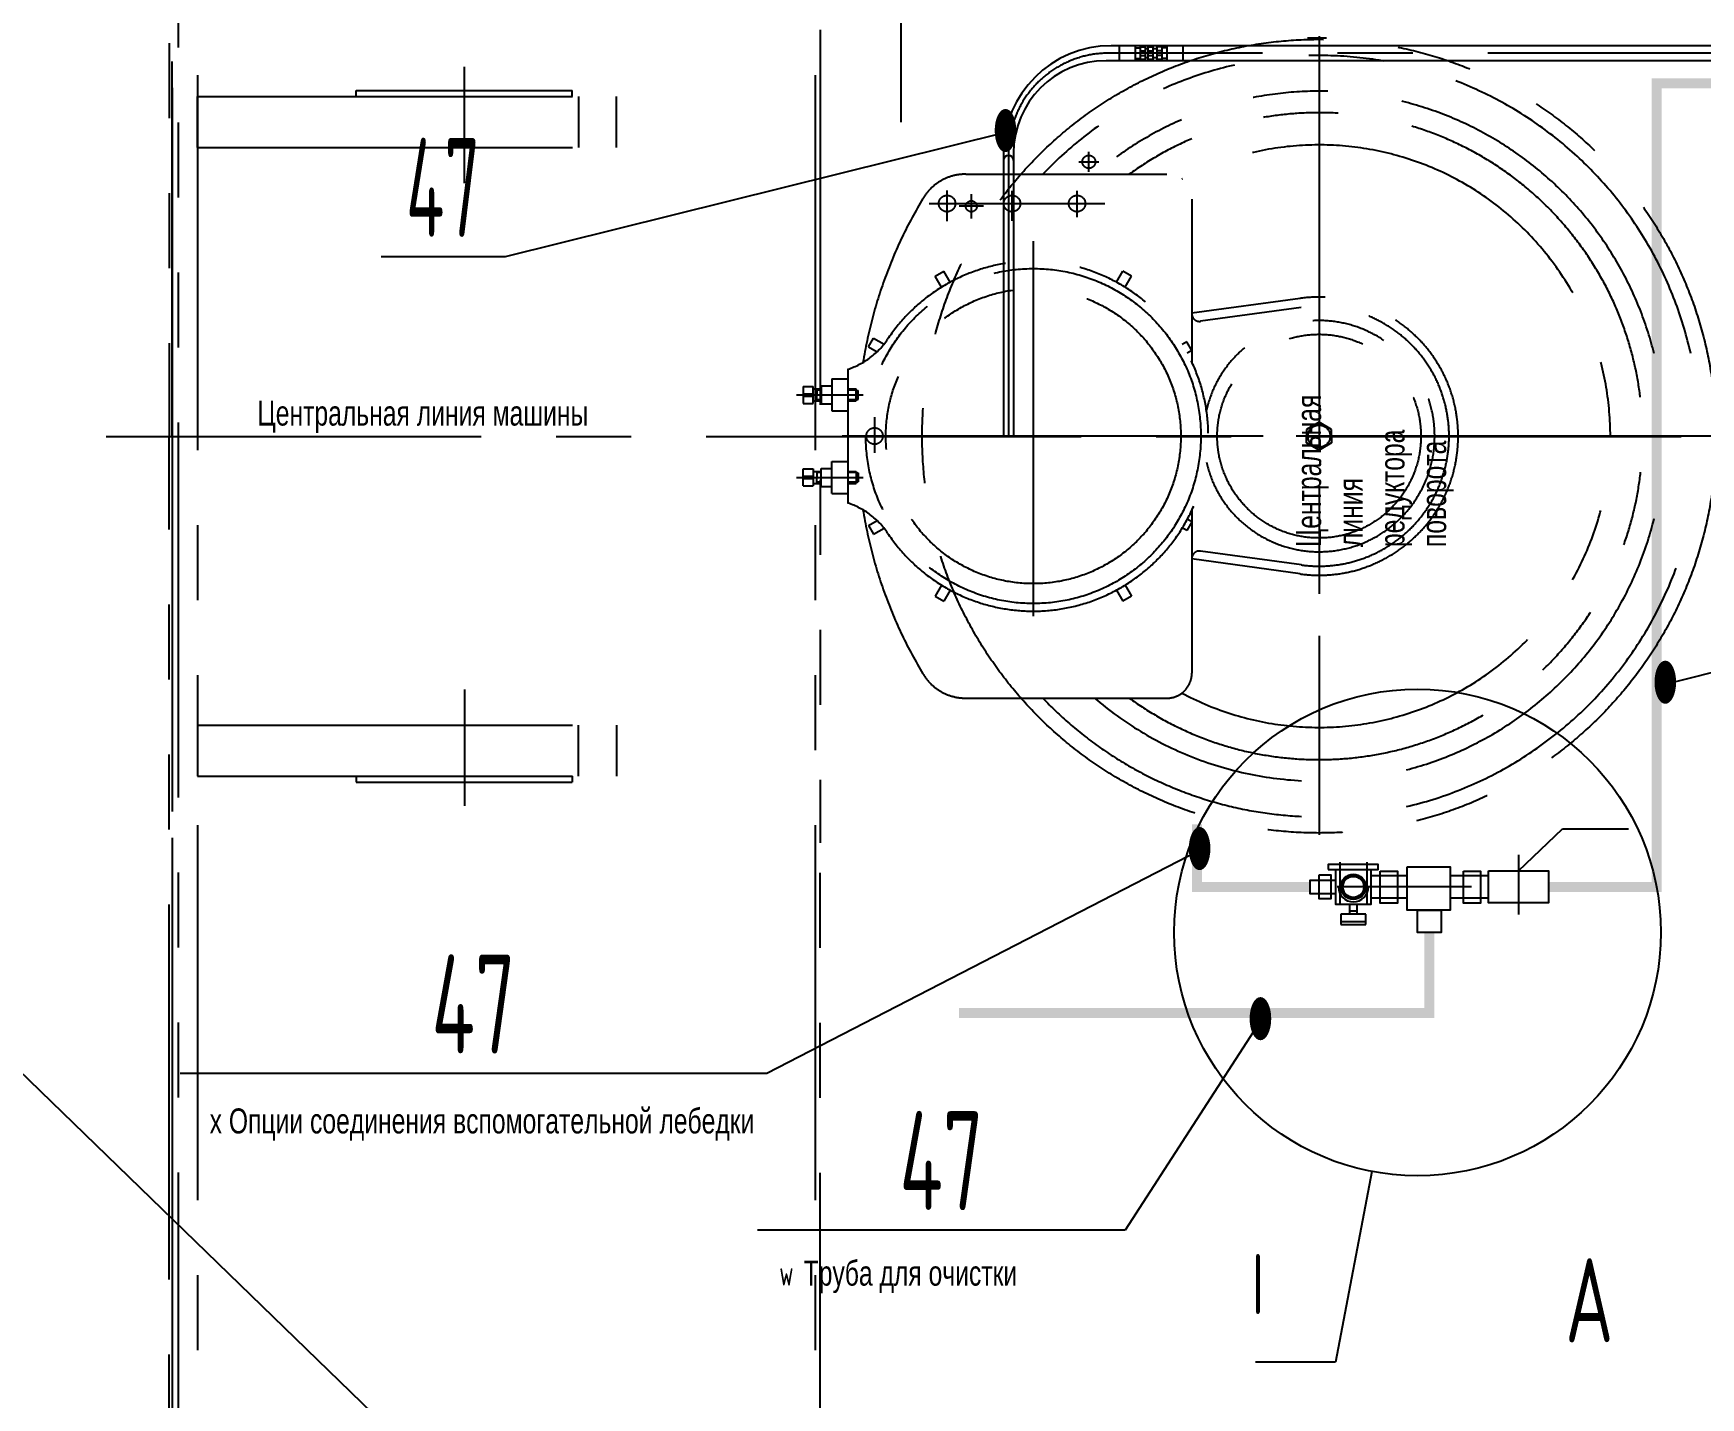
# Model space of a CAD drawing. Header units: millimetres. Extents: x 0 to 25200, y 0 to 17820.
# Drawn here: x 5097 to 8432, y 9043 to 11772 of the extents above; entities that cross this region are included whole.
import ezdxf
from ezdxf.enums import TextEntityAlignment as Align

# ---------------------------------------------------------------- set-up
doc = ezdxf.new("R2010")
doc.units = ezdxf.units.MM
doc.header["$LTSCALE"] = 600
for name, pattern in [('F', [0.75, 0.5, -0.25]), ('G', [2, 1.25, -0.25, 0.25, -0.25]), ('K', [2.5, 1.25, -0.25, 0.25, -0.25, 0.25, -0.25])]:
    doc.linetypes.add(name, pattern=pattern)
for name, color, linetype in [('01', 7, 'Continuous'), ('02', 1, 'Continuous'), ('04', 2, 'F'), ('05', 4, 'G'), ('07', 6, 'K'), ('11', 3, 'Continuous')]:
    doc.layers.add(name, color=color, linetype=linetype)
doc.styles.get("Standard").update_dxf_attribs({"font": 'isocp', "width": 0.707, "bigfont": 'intecad.shx'})

# ---------------------------------------------------------------- blocks, each defined once
blk = doc.blocks.new('*U535')
at = {"layer": '01'}
for p, q in [((0, 27.7), (-25, 13.3)), ((-25, 13.3), (-25, 0)), ((-25, -13.3), (-25, 0)), ((25, 13.3), (0, 27.7)), ((25, 0), (25, 13.3)), ((25, 0), (25, -13.3)), ((0, -27.7), (-25, -13.3)), ((25, -13.3), (0, -27.7))]:
    blk.add_line(p, q, dxfattribs=at)
at = {"layer": '05'}
for p, q in [((-26.7, 0), (27.5, 0)), ((0, 29.3), (0, -28.9))]:
    blk.add_line(p, q, dxfattribs=at)

msp = doc.modelspace()

# ---------------------------------------------------------------- linework, layer by layer
at = {"layer": '01', "color": 7, "linetype": 'Continuous'}
for p, q in [((11155.912, 11747.653), (7252.643, 11747.653)), ((7301.158, 11747.653), (7301.158, 11717.653)), ((7311.158, 11745.153), (7311.158, 11720.153)), ((7321.158, 11745.153), (7321.158, 11720.153)), ((7326.581, 11745.153), (7326.581, 11720.153)), ((7336.581, 11745.153), (7336.581, 11720.153)), ((7344.011, 11745.153), (7344.011, 11720.153)), ((7344.011, 11745.153), (7344.011, 11720.153)), ((7354.011, 11745.153), (7354.011, 11720.153)), ((7354.011, 11745.153), (7354.011, 11720.153)), ((7364.011, 11747.654), (7364.011, 11717.653)), ((7364.011, 11745.153), (7364.011, 11720.153)), ((11155.912, 11717.653), (7242.643, 11717.653))]:
    msp.add_line(p, q, dxfattribs=at)
at = {"layer": '01'}
for p, q in [((7269.158, 11747.653), (7269.158, 11717.653)), ((7301.158, 11743.346), (7311.158, 11743.346)), ((7321.158, 11745.153), (7311.158, 11745.153)), ((7311.158, 11745.153), (7321.158, 11745.153)), ((7311.158, 11737.358), (7321.158, 11737.358)), ((7321.158, 11741.755), (7326.581, 11741.755)), ((7336.581, 11745.153), (7326.581, 11745.153)), ((7326.581, 11745.153), (7336.581, 11745.153)), ((7326.581, 11737.358), (7336.581, 11737.358)), ((7336.581, 11741.755), (7344.011, 11741.755)), ((7354.011, 11745.153), (7344.011, 11745.153)), ((7354.011, 11745.153), (7344.011, 11745.153)), ((7354.011, 11745.153), (7344.011, 11745.153)), ((7354.011, 11737.358), (7344.011, 11737.358)), ((7354.011, 11737.358), (7344.011, 11737.358)), ((7364.011, 11743.346), (7354.011, 11743.346)), ((7364.011, 11743.346), (7354.011, 11743.346)), ((7396.011, 11747.654), (7364.011, 11747.654)), ((7396.011, 11747.654), (7396.011, 11717.653)), ((7396.011, 11745.153), (7396.011, 11720.153)), ((7301.158, 11721.959), (7311.158, 11721.959)), ((7311.158, 11727.947), (7321.158, 11727.947)), ((7321.158, 11720.153), (7311.158, 11720.153)), ((7311.158, 11720.153), (7321.158, 11720.153)), ((7321.158, 11724.125), (7326.581, 11724.125)), ((7326.581, 11727.947), (7336.581, 11727.947)), ((7336.581, 11720.153), (7326.581, 11720.153)), ((7326.581, 11720.153), (7336.581, 11720.153)), ((7336.581, 11723.938), (7344.011, 11723.938)), ((7354.011, 11727.947), (7344.011, 11727.947)), ((7354.011, 11727.947), (7344.011, 11727.947)), ((7354.011, 11720.153), (7344.011, 11720.153)), ((7354.011, 11720.153), (7344.011, 11720.153)), ((7354.011, 11720.153), (7344.011, 11720.153)), ((7364.011, 11721.959), (7354.011, 11721.959)), ((7364.011, 11721.959), (7354.011, 11721.959)), ((7394.64, 11717.653), (7364.011, 11717.653)), ((7037.643, 11532.653), (7037.643, 10966.196)), ((7057.643, 11532.653), (7057.643, 10966.196)), ((8067.561, 10097.154), (8155.474, 10181.154)), ((8155.474, 10181.154), (8287.561, 10181.154)), ((7762.311, 10010.377), (7712.311, 10010.377)), ((7712.311, 10010.377), (7712.311, 9990.154)), ((7729.463, 10030.154), (7729.463, 10010.377)), ((7745.149, 10016.746), (7729.463, 10016.746)), ((7745.149, 10010.377), (7745.149, 10030.154)), ((7762.311, 9990.154), (7762.311, 10010.377)), ((7762.311, 9995.163), (7712.311, 9995.163)), ((7712.311, 9990.154), (7762.311, 9990.154))]:
    msp.add_line(p, q, dxfattribs=at)
at = {"layer": '01', "const_width": 20}
msp.add_lwpolyline([(11060.616, 11672.653), (8343.626, 11672.653), (8343.626, 10183.454), (8343.626, 10065.154), (8127.561, 10065.154)], dxfattribs=at)
at = {"layer": '01'}
for points in [[(7686.729, 10100.154), (7786.729, 10100.154), (7786.729, 10110.154), (7686.729, 10110.154)], [(7844.6, 10105.515), (7931.233, 10105.515), (7931.233, 10018.509), (7844.6, 10018.509)], [(7702.311, 10077.714), (7650.527, 10077.714), (7650.527, 10051.614), (7702.311, 10051.614)], [(7668.812, 10089.459), (7692.322, 10089.459), (7692.322, 10041.174), (7668.812, 10041.174)], [(7772.311, 10100.154), (7772.311, 10030.154), (7702.311, 10030.154), (7702.311, 10100.154)], [(7791.176, 10096.751), (7825.304, 10096.751), (7825.304, 10032.213), (7791.176, 10032.213)], [(7957.485, 10096.751), (7991.613, 10096.751), (7991.613, 10032.213), (7957.485, 10032.213)], [(8007.561, 10097.154), (8127.561, 10097.154), (8127.561, 10033.154), (8007.561, 10033.154)], [(7865.602, 10018.509), (7912.856, 10018.509), (7912.856, 9973.917), (7865.602, 9973.917)]]:
    msp.add_lwpolyline(points, close=True, dxfattribs=at)
for points in [[(7844.6, 10087.154), (7772.311, 10087.154)], [(8007.561, 10087.154), (7931.233, 10087.154)], [(7772.311, 10043.154), (7844.6, 10043.154)], [(7931.233, 10043.154), (8007.561, 10043.154)]]:
    msp.add_lwpolyline(points, dxfattribs=at)
for radius in [25.25, 23, 21]:
    msp.add_circle((7737.311, 10065.154), radius, dxfattribs=at)
for centre, radius, start, end in [((7252.643, 11532.653), 215, 90, 180), ((7242.643, 11532.653), 185, 90, 180), ((7047.643, 11518.157), 10, 0, 180), ((7737.311, 10065.154), 30, 180, 0)]:
    msp.add_arc(centre, radius, start, end, dxfattribs=at)
at = {"layer": '02'}
for p, q in [((6833.221, 11594.41), (6833.221, 12050.41)), ((5998.574, 8796.54), (3123.816, 11583.941)), ((7041.612, 11573.775), (6040.808, 11325.077)), ((6040.808, 11325.077), (5792.808, 11325.077)), ((8361.162, 10470.284), (8857.05, 10596.788)), ((7429.784, 10137.566), (6564.475, 9691.764)), ((7551.453, 9797.362), (7281.044, 9378.578)), ((6564.475, 9691.764), (5390.763, 9691.764)), ((7774.237, 9495.917), (7701.387, 9114.777)), ((7281.044, 9378.578), (6545.932, 9378.578)), ((7701.387, 9114.777), (7541.387, 9114.777))]:
    msp.add_line(p, q, dxfattribs=at)
msp.add_circle((7865.602, 9973.917), 486.653, dxfattribs=at)
msp.add_spline([(5375.154, 15618.696), (4565.296, 13179.811), (4413.176, 10095.802), (3883.249, 8242.832), (1865.154, 7092.624), (1865.154, 6262.624)], degree=3, dxfattribs=at)
at = {"layer": '04'}
msp.add_line((7683.737, 11762.987), (7645.737, 11762.987), dxfattribs=at)
at = {"layer": '04', "color": 2, "linetype": 'F', "const_width": 20}
for points in [[(7650.527, 10064.664), (7424.903, 10064.664), (7424.903, 10190.113)], [(7889.229, 9973.917), (7889.229, 9812.58), (6948.487, 9812.58)]]:
    msp.add_lwpolyline(points, dxfattribs=at)
at = {"layer": '05', "color": 4, "linetype": 'G'}
for p, q in [((7668.754, 11766.994), (7668.754, 10169.144)), ((5959.354, 11472.362), (5959.354, 11705.241)), ((7047.643, 11532.653), (7047.643, 10966.196)), ((5242.734, 10966.196), (14493.262, 10966.196)), ((5242.734, 10966.196), (14493.262, 10966.196)), ((5959.354, 10460.03), (5959.354, 10227.15)), ((7710.311, 10114.604), (7710.311, 10030.154)), ((7764.311, 10114.604), (7764.311, 10030.154)), ((8067.561, 10128.998), (8067.561, 10009.809)), ((7769.811, 10065.154), (7704.811, 10065.154)), ((7973.685, 10065.154), (7758.932, 10065.154))]:
    msp.add_line(p, q, dxfattribs=at)
at = {"layer": '05'}
msp.add_line((11155.912, 11732.653), (7247.643, 11732.653), dxfattribs=at)
msp.add_arc((7247.643, 11532.653), 200, 90, 180, dxfattribs=at)
at = {"layer": '07', "color": 6, "linetype": 'K'}
for p, q in [((5369.154, 15652.696), (5369.154, 10966.196)), ((5375.154, 10966.196), (5375.154, 15652.696)), ((5387.754, 8743.696), (5387.754, 13188.696)), ((5425.754, 13188.705), (5425.754, 8743.705)), ((6660.754, 13188.696), (6660.754, 8743.696)), ((5375.154, 13163.196), (5375.154, 8769.196)), ((6670.754, 11779.205), (6670.754, 10153.205)), ((6670.754, 11779.205), (6670.754, 10153.205)), ((7668.754, 11702.765), (7668.754, 11663.043)), ((7668.754, 11701.249), (7668.754, 10231.999)), ((7668.754, 11701.249), (7668.754, 10231.999)), ((5425.754, 11646.046), (6263.754, 11646.046)), ((5425.754, 11544.046), (5425.754, 11646.046)), ((5742.754, 11658.046), (6174.754, 11658.046)), ((5742.754, 11646.046), (5742.754, 11658.046)), ((6174.754, 11646.046), (6174.754, 11658.046)), ((6187.754, 11646.046), (6187.754, 11544.046)), ((6263.754, 11544.046), (6263.754, 11646.046)), ((5425.754, 11544.046), (6263.754, 11544.046)), ((7188.463, 11515.314), (7228.185, 11515.314)), ((7208.324, 11495.453), (7208.324, 11535.175)), ((6962.213, 11490.624), (7364.333, 11490.624)), ((6924.754, 11396.901), (6924.754, 11458.142)), ((6973.254, 11450.742), (6973.254, 11402.049)), ((7054.754, 11396.981), (7054.754, 11457.08)), ((7184.754, 11404.447), (7184.754, 11457.08)), ((7414.333, 11440.624), (7414.333, 11114.817)), ((6888.627, 11431.865), (7240.403, 11431.865)), ((6997.601, 11426.396), (6948.908, 11426.396)), ((7097.254, 11356.9), (7097.254, 10576.084)), ((6901.094, 11286.383), (6918.415, 11296.383)), ((6913.594, 11264.733), (6901.094, 11286.383)), ((6930.915, 11274.733), (6918.415, 11296.383)), ((7263.594, 11274.733), (7276.094, 11296.383)), ((7293.415, 11286.383), (7276.094, 11296.383)), ((7280.915, 11264.733), (7293.415, 11286.383)), ((7630.696, 11242.195), (7414.333, 11212.313)), ((7633.207, 11224.182), (7431.384, 11196.327)), ((6767.495, 11145.464), (6777.495, 11162.784)), ((6767.495, 11145.464), (6784.884, 11135.424)), ((6777.495, 11162.784), (6798.646, 11150.573)), ((7097.254, 11164.57), (7097.254, 10769.11)), ((7404.333, 11155.463), (7395.239, 11150.213)), ((7404.333, 11155.463), (7395.239, 11150.213)), ((7414.333, 11138.142), (7404.333, 11155.463)), ((7414.333, 11138.142), (7405.239, 11132.892)), ((6694.254, 11081.124), (6726.254, 11081.124)), ((6694.254, 11081.124), (6694.254, 11017.124)), ((6726.254, 11100.615), (6726.254, 10966.624)), ((6623.633, 11049.124), (6757.116, 11049.124)), ((6637.254, 11066.124), (6637.254, 11032.124)), ((6637.254, 11066.124), (6657.254, 11066.124)), ((6637.254, 11051.364), (6657.254, 11051.364)), ((6637.254, 11046.884), (6657.254, 11046.884)), ((6657.254, 11032.124), (6657.254, 11066.124)), ((6657.254, 11061.124), (6672.754, 11061.124)), ((6657.254, 11037.124), (6672.754, 11037.124)), ((6664.254, 11061.124), (6664.254, 11049.124)), ((6672.754, 11058.724), (6664.254, 11058.724)), ((6664.254, 11037.124), (6664.254, 11049.124)), ((6672.754, 11039.524), (6664.254, 11039.524)), ((6672.754, 11067.124), (6694.254, 11067.124)), ((6672.754, 11067.124), (6672.754, 11031.124)), ((6672.754, 11049.124), (6694.254, 11049.124)), ((6726.254, 11061.124), (6743.254, 11061.124)), ((6743.254, 11058.724), (6726.254, 11058.724)), ((6743.254, 11039.524), (6726.254, 11039.524)), ((6726.254, 11037.124), (6743.254, 11037.124)), ((6743.254, 11037.124), (6743.254, 11061.124)), ((6743.254, 11058.124), (6747.254, 11058.124)), ((6743.254, 11040.124), (6747.254, 11040.124)), ((6747.254, 11040.124), (6747.254, 11058.124)), ((6637.254, 11032.124), (6657.254, 11032.124)), ((6672.754, 11031.124), (6694.254, 11031.124)), ((6694.254, 11017.124), (6726.254, 11017.124)), ((6779.754, 11004.36), (6779.754, 10933.239)), ((5369.154, 6279.696), (5369.154, 10966.196)), ((5375.154, 10966.196), (5375.154, 6279.696)), ((7478.043, 10966.624), (6661.073, 10966.624)), ((8456.867, 10966.624), (6715.138, 10966.624)), ((6726.254, 10966.624), (6726.254, 10832.633)), ((7715.391, 10966.624), (7622.841, 10966.624)), ((6694.254, 10852.124), (6694.254, 10916.124)), ((6694.254, 10916.124), (6726.254, 10916.124)), ((6623.633, 10884.124), (6757.116, 10884.124)), ((6637.254, 10867.124), (6637.254, 10901.124)), ((6637.254, 10901.124), (6657.254, 10901.124)), ((6637.254, 10886.364), (6657.254, 10886.364)), ((6637.254, 10881.884), (6657.254, 10881.884)), ((6657.254, 10901.124), (6657.254, 10867.124)), ((6657.254, 10896.124), (6672.754, 10896.124)), ((6657.254, 10872.124), (6672.754, 10872.124)), ((6664.254, 10896.124), (6664.254, 10884.124)), ((6672.754, 10893.724), (6664.254, 10893.724)), ((6664.254, 10872.124), (6664.254, 10884.124)), ((6672.754, 10874.524), (6664.254, 10874.524)), ((6672.754, 10902.124), (6694.254, 10902.124)), ((6672.754, 10866.124), (6672.754, 10902.124)), ((6672.754, 10884.124), (6694.254, 10884.124)), ((6726.254, 10896.124), (6743.254, 10896.124)), ((6743.254, 10893.724), (6726.254, 10893.724)), ((6743.254, 10874.524), (6726.254, 10874.524)), ((6726.254, 10872.124), (6743.254, 10872.124)), ((6743.254, 10896.124), (6743.254, 10872.124)), ((6743.254, 10893.124), (6747.254, 10893.124)), ((6743.254, 10875.124), (6747.254, 10875.124)), ((6747.254, 10893.124), (6747.254, 10875.124)), ((6637.254, 10867.124), (6657.254, 10867.124)), ((6672.754, 10866.124), (6694.254, 10866.124)), ((6694.254, 10852.124), (6726.254, 10852.124)), ((7414.333, 10818.431), (7414.333, 10492.624)), ((6767.495, 10787.784), (6784.884, 10797.824)), ((6767.495, 10787.784), (6777.495, 10770.464)), ((6777.495, 10770.464), (6798.646, 10782.675)), ((7404.333, 10777.785), (7395.239, 10783.035)), ((7414.333, 10795.106), (7404.333, 10777.785)), ((7414.333, 10795.106), (7405.239, 10800.356)), ((7630.696, 10691.053), (7414.333, 10720.935)), ((7633.424, 10709.036), (7431.371, 10736.749)), ((6913.666, 10668.639), (6901.094, 10646.864)), ((6901.094, 10646.864), (6918.415, 10636.864)), ((6930.986, 10658.639), (6918.415, 10636.864)), ((7263.523, 10658.639), (7276.094, 10636.864)), ((7293.415, 10646.864), (7276.094, 10636.864)), ((7280.843, 10668.639), (7293.415, 10646.864)), ((6962.213, 10442.624), (7364.333, 10442.624)), ((5425.754, 10388.346), (6263.754, 10388.346)), ((5425.754, 10388.346), (5425.754, 10286.346)), ((6187.754, 10286.346), (6187.754, 10388.346)), ((6263.754, 10388.346), (6263.754, 10286.346)), ((5425.754, 10286.346), (6263.754, 10286.346)), ((5742.754, 10286.346), (5742.754, 10274.346)), ((5742.754, 10274.346), (6174.754, 10274.346)), ((6174.754, 10286.346), (6174.754, 10274.346)), ((6670.754, 8743.205), (6670.754, 10153.205))]:
    msp.add_line(p, q, dxfattribs=at)
for centre, radius in [((7668.754, 10966.624), 793.75), ((7208.324, 11515.314), 13), ((6924.754, 11431.865), 16.5), ((6973.254, 11426.396), 11), ((7054.754, 11431.865), 16.5), ((7184.754, 11431.865), 16.5), ((7097.254, 10966.84), 335), ((7097.254, 10966.624), 295), ((7668.754, 10966.624), 203.713), ((6779.754, 10966.865), 16.5), ((7668.754, 10966.624), 22.275)]:
    msp.add_circle(centre, radius, dxfattribs=at)
for centre, radius, start, end in [((7668.754, 10966.624), 761.35, 12.516473, 136.50817), ((7668.754, 10966.624), 690, 13.835224, 130.586881), ((7668.754, 10966.624), 647, 234.085362, 125.914638), ((7668.754, 10966.624), 582.5, 241.910242, 118.089758), ((6962.213, 11390.624), 100, 90, 149.031743), ((7668.754, 10966.624), 924, 149.031743, 170.818024), ((7097.254, 10966.624), 350, 213.641865, 146.358135), ((7668.754, 10966.624), 278.187, 262.136742, 97.863258), ((7429.333, 11211.186), 15, 180, 277.858204), ((7668.754, 10966.624), 260, 262.190152, 97.858204), ((7668.754, 10966.624), 231.213, 192.933373, 167.066627), ((6680.996, 11243.624), 150, 287.561073, 326.358135), ((6680.996, 10689.624), 150, 33.641865, 72.438927), ((7668.754, 10966.624), 924, 189.181976, 210.968257), ((7668.754, 10966.624), 761.35, 283.288527, 347.483527), ((7668.754, 10966.624), 690, 284.692018, 346.164776), ((7429.333, 10721.888), 15, 82.190152, 180), ((6962.213, 10542.624), 100, 210.968257, 270), ((7364.333, 10492.624), 50, 270, 0), ((7668.754, 10966.624), 761.35, 223.49183, 267.365129), ((7668.754, 10966.624), 690, 229.413119, 267.092445)]:
    msp.add_arc(centre, radius, start, end, dxfattribs=at)

# ---------------------------------------------------------------- block references
msp.add_blockref('*U535', (7668.754, 10966.624), dxfattribs=at)

# ---------------------------------------------------------------- texts
at = {"layer": '01', "attachment_point": 1}
for s, insert, char_height in [('{\\fArial|b0|i0|c204|p34;\\C3;Центральная линия машины}', (5545.599, 11037.768), 50), ('{\\fArial|b0|i0|c204|p34;\\C3;х Опции соединения вспомогательной лебедки}', (5449.979, 9621.965), 50), ('{\\C3;w \\fArial|b0|i0|c204|p34;Труба для очистки}', (6589.229, 9317.547), 50), ('{\\C3;I}', (7534.189, 9330.783), 120)]:
    msp.add_mtext(s, dxfattribs=dict(at, insert=insert, char_height=char_height))
at = {"layer": '01', "insert": (7622.841, 10744.782), "char_height": 50, "width": 3.51182, "attachment_point": 1, "rotation": 90}
msp.add_mtext('{\\fArial|b0|i0|c204|p34;\\C3;Центральная линия\\Pредуктора поворота}', dxfattribs=at)
at = {"layer": '02', "width": 0.605172}
for p, p2 in [((7017.612, 11533.775), (7065.612, 11533.775)), ((8337.162, 10430.284), (8385.162, 10430.284)), ((7405.784, 10097.566), (7453.784, 10097.566)), ((7527.453, 9757.362), (7575.453, 9757.362))]:
    msp.add_text('●', height=80, dxfattribs=at).set_placement(p, p2, align=Align.FIT)
at = {"layer": '11'}
for width, p, p2 in [(0.556706, (5842.408, 11365.077), (5991.208, 11365.077)), (0.628444, (5893.632, 9731.764), (6061.606, 9731.764)), (0.628444, (6829.5, 9418.578), (6997.475, 9418.578))]:
    msp.add_text('47', height=197.9899, dxfattribs=dict(at, width=width)).set_placement(p, p2, align=Align.FIT)
at = {"layer": '11', "width": 0.707}
msp.add_text('A', height=168, dxfattribs=at).set_placement((8161.268, 9103.975), align=Align.BOTTOM_LEFT)

doc.saveas('drawing.dxf')
